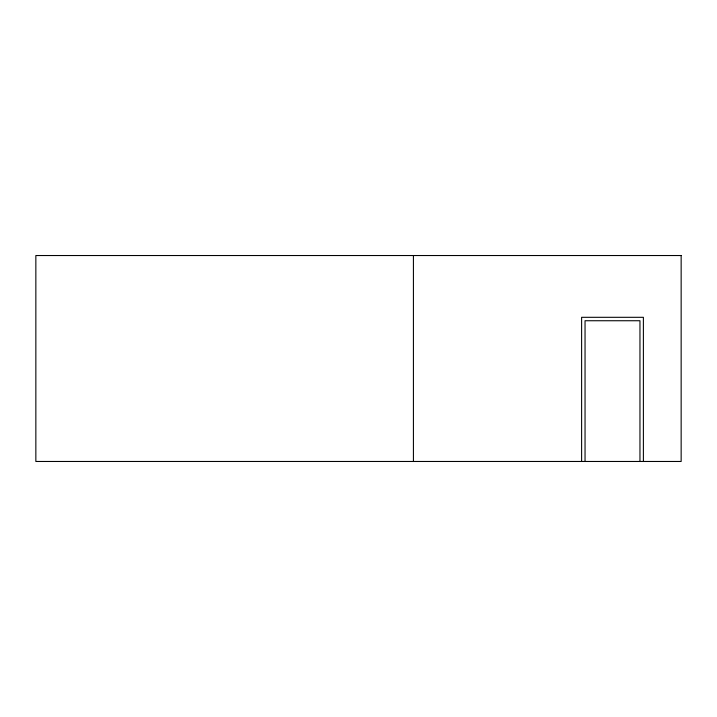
<?xml version="1.0" encoding="UTF-8"?>
<svg xmlns="http://www.w3.org/2000/svg" width="717" height="717" viewBox="0 0 717 717"><rect width="100%" height="100%" fill="white"/><g stroke="black" fill="none" stroke-linecap="round" stroke-linejoin="round"><path stroke-width="1.08" d="M643.391 461.47L643.391 317.308L581.612 317.308L581.612 461.47M639.958 461.47L639.958 320.741L585.045 320.741L585.045 461.47M413.422 255.53L413.422 461.47M681.15 255.53L35.85 255.53L35.85 461.47L681.15 461.47L681.15 255.53"/></g></svg>
